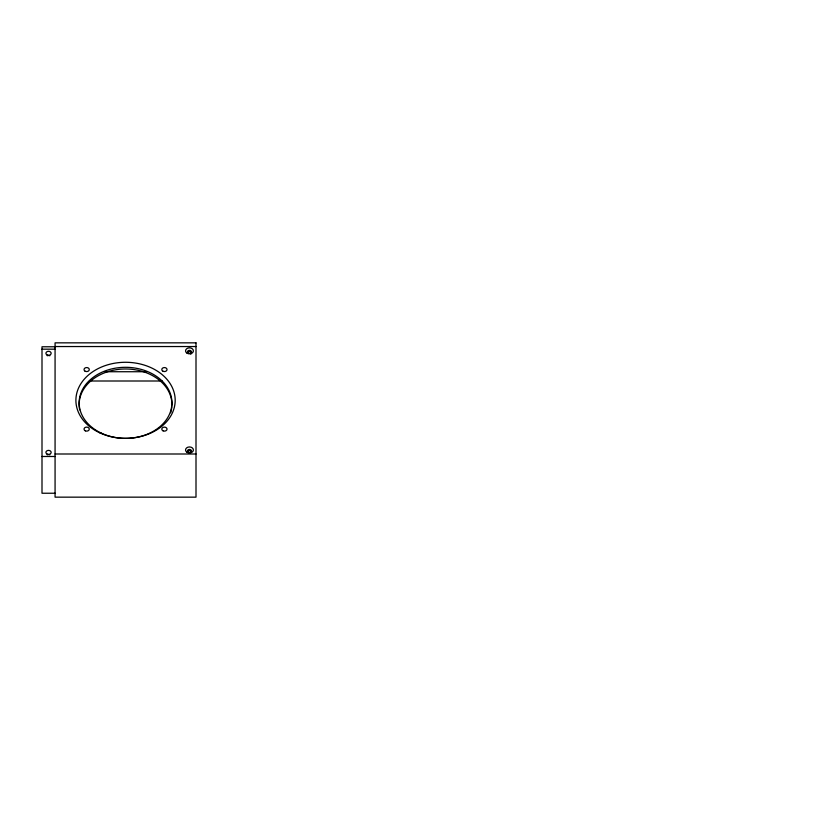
<?xml version="1.0" encoding="UTF-8"?>
<svg xmlns="http://www.w3.org/2000/svg" width="840" height="840" viewBox="0 0 840 840"><rect width="100%" height="100%" fill="white"/><g stroke="black" fill="none" stroke-linecap="round" stroke-linejoin="round"><path stroke-width="1.26" d="M55.073 346.542L196.004 346.542M55.073 346.773L42 346.773L42 493.238L55.073 493.238M42 349.178L55.073 349.178M105.042 371.731L146.633 371.731M89.439 381.003L162.225 381.003M55.073 453.999L196.004 453.999M42 456.488L55.073 456.488M47.229 355.761A2.615 2.006 0 0 1 49.843 355.761M47.229 454.85A2.615 2.006 0 0 1 49.843 454.85M187.551 353.262A1.964 1.502 0 0 1 189.472 351.445A1.964 1.502 0 0 1 191.384 353.262M191.058 353.829A1.964 1.502 0 0 1 190.785 354.06M187.551 452.361A1.964 1.502 0 0 1 189.472 450.544A1.964 1.502 0 0 1 191.384 452.361M171.843 406.634A46.389 35.532 0 0 1 170.657 412.766M79.664 409.815A46.389 35.532 0 0 1 122.64 369.044A46.389 35.532 0 0 1 171.906 405.394M196.004 342.846L55.073 342.846L55.073 497.154L196.004 497.154L196.004 342.846M188.486 452.256A1.964 1.502 0 0 0 191.425 450.954A1.964 1.502 0 0 0 188.486 449.652A1.964 1.502 0 0 0 188.486 452.256M187.162 452.382A3.917 3.003 0 0 0 193.368 450.261A3.917 3.003 0 0 0 187.877 447.206A3.917 3.003 0 0 0 187.162 452.382M188.486 353.157A1.964 1.502 0 0 0 191.425 351.855A1.964 1.502 0 0 0 188.486 350.553A1.964 1.502 0 0 0 188.486 353.157M187.162 353.272A3.917 3.003 0 0 0 193.368 351.162A3.917 3.003 0 0 0 187.877 348.106A3.917 3.003 0 0 0 187.162 353.272M101.346 433.156A46.389 35.532 0 0 0 171.906 403.715A46.389 35.532 0 0 0 103.352 371.627A46.389 35.532 0 0 0 101.346 433.156M99.645 432.768A49.654 38.041 0 0 0 175.172 401.257A49.654 38.041 0 0 0 101.787 366.912A49.654 38.041 0 0 0 99.645 432.768M163.107 371.291A2.615 2.006 0 0 0 167.024 369.558A2.615 2.006 0 0 0 163.107 367.826A2.615 2.006 0 0 0 163.107 371.291M84.808 370.976A2.615 2.006 0 0 0 89.187 370.083A2.615 2.006 0 0 0 85.985 367.626A2.615 2.006 0 0 0 84.808 370.976M163.107 430.857A2.615 2.006 0 0 0 167.024 429.125A2.615 2.006 0 0 0 163.107 427.392A2.615 2.006 0 0 0 163.107 430.857M85.355 430.857A2.615 2.006 0 0 0 89.271 429.125A2.615 2.006 0 0 0 85.355 427.392A2.615 2.006 0 0 0 85.355 430.857M46.998 454.01A2.615 2.006 0 0 0 51.135 452.592A2.615 2.006 0 0 0 47.471 450.555A2.615 2.006 0 0 0 46.998 454.01M46.998 354.911A2.615 2.006 0 0 0 51.135 353.504A2.615 2.006 0 0 0 47.471 351.467A2.615 2.006 0 0 0 46.998 354.911"/></g></svg>
